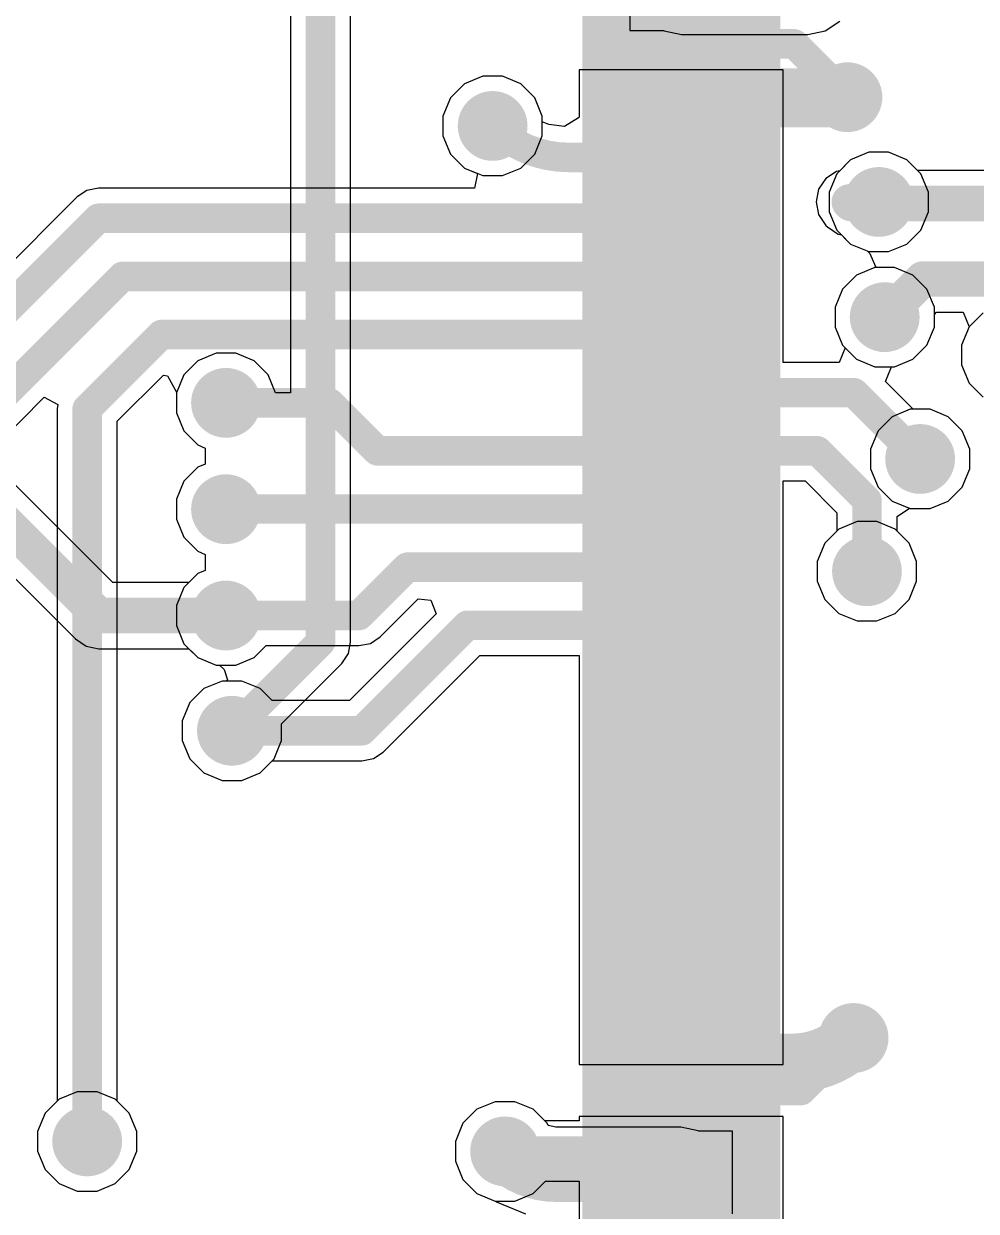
# Model space of a CAD drawing. Header units: millimetres. Extents: x -0.2 to 45, y 0 to 49.7.
# Drawn here: x 22.52 to 30.71, y 20.79 to 31 of the extents above; entities that cross this region are included whole.
import ezdxf

# ---------------------------------------------------------------- set-up
doc = ezdxf.new("R2010")
doc.units = ezdxf.units.MM
for name, color, linetype in [('BottomLayer', 5, 'Continuous'), ('BottomPaste', 16, 'Continuous'), ('BottomSolder', 6, 'Continuous'), ('TopLayer', 1, 'Continuous'), ('TopPaste', 8, 'Continuous'), ('TopSolder', 216, 'Continuous'), ('ViaHoleLayer', 16, 'Continuous')]:
    doc.layers.add(name, color=color, linetype=linetype)

# ---------------------------------------------------------------- blocks, each defined once
blk = doc.blocks.new('TQFP_100_14_14__51')
at = {"layer": 'TopLayer'}
for points in [[(-5.34999946, 8.45000215), (-5.34999946, 6.950002609999999), (-5.649998859999999, 6.950002609999999), (-5.649998859999999, 8.45000215)], [(-4.84999792, 8.45000215), (-4.84999792, 6.950002609999999), (-5.14999732, 6.950002609999999), (-5.14999732, 8.45000215)], [(-4.349998919999999, 8.45000215), (-4.349998919999999, 6.950002609999999), (-4.64999832, 6.950002609999999), (-4.64999832, 8.45000215)], [(-3.84999992, 8.45000215), (-3.84999992, 6.950002609999999), (-4.14999932, 6.950002609999999), (-4.14999932, 8.45000215)], [(-3.35000092, 8.45000215), (-3.35000092, 6.950002609999999), (-3.65000032, 6.950002609999999), (-3.65000032, 8.45000215)], [(-2.84999938, 8.45000215), (-2.84999938, 6.950002609999999), (-3.14999878, 6.950002609999999), (-3.14999878, 8.45000215)], [(-2.35000038, 8.45000215), (-2.35000038, 6.950002609999999), (-2.64999978, 6.950002609999999), (-2.64999978, 8.45000215)], [(-1.84999884, 8.45000215), (-1.84999884, 6.950002609999999), (-2.14999824, 6.950002609999999), (-2.14999824, 8.45000215)], [(-1.34999984, 8.45000215), (-1.34999984, 6.950002609999999), (-1.64999924, 6.950002609999999), (-1.64999924, 8.45000215)], [(-0.8500008399999999, 8.45000215), (-0.8500008399999999, 6.950002609999999), (-1.15000024, 6.950002609999999), (-1.15000024, 8.45000215)], [(-0.3499993, 8.45000215), (-0.3499993, 6.950002609999999), (-0.6499986999999999, 6.950002609999999), (-0.6499986999999999, 8.45000215)], [(0.1499997, 8.45000215), (0.1499997, 6.950002609999999), (-0.1499997, 6.950002609999999), (-0.1499997, 8.45000215)], [(0.65000124, 8.45000215), (0.65000124, 6.950002609999999), (0.35000184, 6.950002609999999), (0.35000184, 8.45000215)], [(1.15000024, 8.45000215), (1.15000024, 6.950002609999999), (0.8500008399999999, 6.950002609999999), (0.8500008399999999, 8.45000215)], [(1.64999924, 8.45000215), (1.64999924, 6.950002609999999), (1.34999984, 6.950002609999999), (1.34999984, 8.45000215)], [(2.15000078, 8.45000215), (2.15000078, 6.950002609999999), (1.85000138, 6.950002609999999), (1.85000138, 8.45000215)], [(2.64999978, 8.45000215), (2.64999978, 6.950002609999999), (2.35000038, 6.950002609999999), (2.35000038, 8.45000215)], [(3.15000132, 8.45000215), (3.15000132, 6.950002609999999), (2.85000192, 6.950002609999999), (2.85000192, 8.45000215)], [(3.65000032, 8.45000215), (3.65000032, 6.950002609999999), (3.35000092, 6.950002609999999), (3.35000092, 8.45000215)], [(4.14999932, 8.45000215), (4.14999932, 6.950002609999999), (3.84999992, 6.950002609999999), (3.84999992, 8.45000215)], [(4.65000086, 8.45000215), (4.65000086, 6.950002609999999), (4.35000146, 6.950002609999999), (4.35000146, 8.45000215)]]:
    blk.add_hatch(color=1, dxfattribs=at).paths.add_polyline_path(points)
at = {"layer": 'TopPaste'}
for points in [[(-5.34999946, 8.45000215), (-5.34999946, 6.950002609999999), (-5.649998859999999, 6.950002609999999), (-5.649998859999999, 8.45000215)], [(-4.84999792, 8.45000215), (-4.84999792, 6.950002609999999), (-5.14999732, 6.950002609999999), (-5.14999732, 8.45000215)], [(-4.349998919999999, 8.45000215), (-4.349998919999999, 6.950002609999999), (-4.64999832, 6.950002609999999), (-4.64999832, 8.45000215)], [(-3.84999992, 8.45000215), (-3.84999992, 6.950002609999999), (-4.14999932, 6.950002609999999), (-4.14999932, 8.45000215)], [(-3.35000092, 8.45000215), (-3.35000092, 6.950002609999999), (-3.65000032, 6.950002609999999), (-3.65000032, 8.45000215)], [(-2.84999938, 8.45000215), (-2.84999938, 6.950002609999999), (-3.14999878, 6.950002609999999), (-3.14999878, 8.45000215)], [(-2.35000038, 8.45000215), (-2.35000038, 6.950002609999999), (-2.64999978, 6.950002609999999), (-2.64999978, 8.45000215)], [(-1.84999884, 8.45000215), (-1.84999884, 6.950002609999999), (-2.14999824, 6.950002609999999), (-2.14999824, 8.45000215)], [(-1.34999984, 8.45000215), (-1.34999984, 6.950002609999999), (-1.64999924, 6.950002609999999), (-1.64999924, 8.45000215)], [(-0.8500008399999999, 8.45000215), (-0.8500008399999999, 6.950002609999999), (-1.15000024, 6.950002609999999), (-1.15000024, 8.45000215)], [(-0.3499993, 8.45000215), (-0.3499993, 6.950002609999999), (-0.6499986999999999, 6.950002609999999), (-0.6499986999999999, 8.45000215)], [(0.1499997, 8.45000215), (0.1499997, 6.950002609999999), (-0.1499997, 6.950002609999999), (-0.1499997, 8.45000215)], [(0.65000124, 8.45000215), (0.65000124, 6.950002609999999), (0.35000184, 6.950002609999999), (0.35000184, 8.45000215)], [(1.15000024, 8.45000215), (1.15000024, 6.950002609999999), (0.8500008399999999, 6.950002609999999), (0.8500008399999999, 8.45000215)], [(1.64999924, 8.45000215), (1.64999924, 6.950002609999999), (1.34999984, 6.950002609999999), (1.34999984, 8.45000215)], [(2.15000078, 8.45000215), (2.15000078, 6.950002609999999), (1.85000138, 6.950002609999999), (1.85000138, 8.45000215)], [(2.64999978, 8.45000215), (2.64999978, 6.950002609999999), (2.35000038, 6.950002609999999), (2.35000038, 8.45000215)], [(3.15000132, 8.45000215), (3.15000132, 6.950002609999999), (2.85000192, 6.950002609999999), (2.85000192, 8.45000215)], [(3.65000032, 8.45000215), (3.65000032, 6.950002609999999), (3.35000092, 6.950002609999999), (3.35000092, 8.45000215)], [(4.14999932, 8.45000215), (4.14999932, 6.950002609999999), (3.84999992, 6.950002609999999), (3.84999992, 8.45000215)], [(4.65000086, 8.45000215), (4.65000086, 6.950002609999999), (4.35000146, 6.950002609999999), (4.35000146, 8.45000215)]]:
    blk.add_hatch(color=8, dxfattribs=at).paths.add_polyline_path(points)
at = {"layer": 'TopSolder'}
for points in [[(-5.24839946, 8.551602149999999), (-5.24839946, 6.84840261), (-5.75159886, 6.84840261), (-5.75159886, 8.551602149999999)], [(-4.748397919999999, 8.551602149999999), (-4.748397919999999, 6.84840261), (-5.251597319999999, 6.84840261), (-5.251597319999999, 8.551602149999999)], [(-4.24839892, 8.551602149999999), (-4.24839892, 6.84840261), (-4.75159832, 6.84840261), (-4.75159832, 8.551602149999999)], [(-3.74839992, 8.551602149999999), (-3.74839992, 6.84840261), (-4.25159932, 6.84840261), (-4.25159932, 8.551602149999999)], [(-3.24840092, 8.551602149999999), (-3.24840092, 6.84840261), (-3.75160032, 6.84840261), (-3.75160032, 8.551602149999999)], [(-2.74839938, 8.551602149999999), (-2.74839938, 6.84840261), (-3.25159878, 6.84840261), (-3.25159878, 8.551602149999999)], [(-2.24840038, 8.551602149999999), (-2.24840038, 6.84840261), (-2.75159978, 6.84840261), (-2.75159978, 8.551602149999999)], [(-1.74839884, 8.551602149999999), (-1.74839884, 6.84840261), (-2.25159824, 6.84840261), (-2.25159824, 8.551602149999999)], [(-1.24839984, 8.551602149999999), (-1.24839984, 6.84840261), (-1.75159924, 6.84840261), (-1.75159924, 8.551602149999999)], [(-0.74840084, 8.551602149999999), (-0.74840084, 6.84840261), (-1.25160024, 6.84840261), (-1.25160024, 8.551602149999999)], [(-0.2483993, 8.551602149999999), (-0.2483992999999999, 6.84840261), (-0.7515987, 6.84840261), (-0.7515987, 8.551602149999999)], [(0.2515997, 8.551602149999999), (0.2515997, 6.84840261), (-0.2515997, 6.84840261), (-0.2515997, 8.551602149999999)], [(0.75160124, 8.551602149999999), (0.75160124, 6.84840261), (0.24840184, 6.84840261), (0.24840184, 8.551602149999999)], [(1.25160024, 8.551602149999999), (1.25160024, 6.84840261), (0.74840084, 6.84840261), (0.74840084, 8.551602149999999)], [(1.75159924, 8.551602149999999), (1.75159924, 6.84840261), (1.24839984, 6.84840261), (1.24839984, 8.551602149999999)], [(2.25160078, 8.551602149999999), (2.25160078, 6.84840261), (1.74840138, 6.84840261), (1.74840138, 8.551602149999999)], [(2.75159978, 8.551602149999999), (2.75159978, 6.84840261), (2.24840038, 6.84840261), (2.24840038, 8.551602149999999)], [(3.25160132, 8.551602149999999), (3.25160132, 6.84840261), (2.74840192, 6.84840261), (2.74840192, 8.551602149999999)], [(3.75160032, 8.551602149999999), (3.75160032, 6.84840261), (3.24840092, 6.84840261), (3.24840092, 8.551602149999999)], [(4.25159932, 8.551602149999999), (4.25159932, 6.84840261), (3.74839992, 6.84840261), (3.74839992, 8.551602149999999)], [(4.75160086, 8.551602149999999), (4.75160086, 6.84840261), (4.248401459999999, 6.84840261), (4.248401459999999, 8.551602149999999)]]:
    blk.add_hatch(color=216, dxfattribs=at).paths.add_polyline_path(points)
blk = doc.blocks.new('C___0402_B_87')
at = {"layer": 'BottomLayer'}
for points in [[(-0.2413, 0.3175), (-0.2412999999999999, -0.3175), (-0.6985, -0.3175), (-0.6985, 0.3175)], [(0.6985, 0.3175), (0.6985, -0.3175), (0.2413, -0.3175), (0.2412999999999999, 0.3175)]]:
    blk.add_hatch(color=5, dxfattribs=at).paths.add_polyline_path(points)
at = {"layer": 'BottomPaste'}
for points in [[(-0.2413, 0.3175), (-0.2412999999999999, -0.3175), (-0.6985, -0.3175), (-0.6985, 0.3175)], [(0.6985, 0.3175), (0.6985, -0.3175), (0.2413, -0.3175), (0.2412999999999999, 0.3175)]]:
    blk.add_hatch(color=16, dxfattribs=at).paths.add_polyline_path(points)
at = {"layer": 'BottomSolder'}
for points in [[(-0.18130012, 0.37749988), (-0.18130012, -0.37749988), (-0.7584998799999999, -0.37749988), (-0.7584998799999999, 0.37749988)], [(0.7584998799999999, 0.37749988), (0.7584998799999999, -0.37749988), (0.18130012, -0.37749988), (0.18130012, 0.37749988)]]:
    blk.add_hatch(color=6, dxfattribs=at).paths.add_polyline_path(points)
blk = doc.blocks.new('C___0402_B_88')
at = {"layer": 'BottomLayer'}
for points in [[(-0.2413, 0.3175), (-0.2412999999999999, -0.3175), (-0.6985, -0.3175), (-0.6985, 0.3175)], [(0.6985, 0.3175), (0.6985, -0.3175), (0.2413, -0.3175), (0.2412999999999999, 0.3175)]]:
    blk.add_hatch(color=5, dxfattribs=at).paths.add_polyline_path(points)
at = {"layer": 'BottomPaste'}
for points in [[(-0.2413, 0.3175), (-0.2412999999999999, -0.3175), (-0.6985, -0.3175), (-0.6985, 0.3175)], [(0.6985, 0.3175), (0.6985, -0.3175), (0.2413, -0.3175), (0.2412999999999999, 0.3175)]]:
    blk.add_hatch(color=16, dxfattribs=at).paths.add_polyline_path(points)
at = {"layer": 'BottomSolder'}
for points in [[(-0.18130012, 0.37749988), (-0.18130012, -0.37749988), (-0.7584998799999999, -0.37749988), (-0.7584998799999999, 0.37749988)], [(0.7584998799999999, 0.37749988), (0.7584998799999999, -0.37749988), (0.18130012, -0.37749988), (0.18130012, 0.37749988)]]:
    blk.add_hatch(color=6, dxfattribs=at).paths.add_polyline_path(points)

msp = doc.modelspace()

# ---------------------------------------------------------------- hatches: boundary and pattern name
at = {"layer": 'BottomLayer'}
h = msp.add_hatch(color=5, dxfattribs=at)
edge = h.paths.add_edge_path()
edge.add_arc((29.60101522, 30.36449096), 0.2999994, 0, 360)
h = msp.add_hatch(color=5, dxfattribs=at)
edge = h.paths.add_edge_path()
edge.add_arc((26.54993928, 30.1174785), 0.2999994, 0, 360)
h = msp.add_hatch(color=5, dxfattribs=at)
edge = h.paths.add_edge_path()
edge.add_arc((29.87041524, 29.464), 0.2999994, 0, 360)
h = msp.add_hatch(color=5, dxfattribs=at)
edge = h.paths.add_edge_path()
edge.add_arc((29.92121524, 28.4734), 0.2999994, 0, 360)
h = msp.add_hatch(color=5, dxfattribs=at)
edge = h.paths.add_edge_path()
edge.add_arc((24.25701524, 27.7368), 0.2999994, 0, 360)
h = msp.add_hatch(color=5, dxfattribs=at)
edge = h.paths.add_edge_path()
edge.add_arc((30.22601524, 27.2542), 0.2999994, 0, 360)
h = msp.add_hatch(color=5, dxfattribs=at)
edge = h.paths.add_edge_path()
edge.add_arc((24.25701524, 26.8224), 0.2999994, 0, 360)
h = msp.add_hatch(color=5, dxfattribs=at)
edge = h.paths.add_edge_path()
edge.add_arc((29.76881524, 26.289), 0.2999994, 0, 360)
h = msp.add_hatch(color=5, dxfattribs=at)
edge = h.paths.add_edge_path()
edge.add_arc((24.25701524, 25.908), 0.2999994, 0, 360)
h = msp.add_hatch(color=5, dxfattribs=at)
edge = h.paths.add_edge_path()
edge.add_arc((24.30781524, 24.9174), 0.2999994, 0, 360)
h = msp.add_hatch(color=5, dxfattribs=at)
edge = h.paths.add_edge_path()
edge.add_arc((29.65407328, 22.27605146), 0.2999994, 0, 360)
h = msp.add_hatch(color=5, dxfattribs=at)
edge = h.paths.add_edge_path()
edge.add_arc((23.06321524, 21.3868), 0.2999994, 0, 360)
h = msp.add_hatch(color=5, dxfattribs=at)
edge = h.paths.add_edge_path()
edge.add_arc((26.65687328, 21.30095308), 0.2999994, 0, 360)
at = {"layer": 'TopLayer'}
h = msp.add_hatch(color=1, dxfattribs=at)
edge = h.paths.add_edge_path()
edge.add_arc((29.60101522, 30.36449096), 0.2999994, 0, 360)
h = msp.add_hatch(color=1, dxfattribs=at)
edge = h.paths.add_edge_path()
edge.add_arc((26.54993928, 30.1174785), 0.2999994, 0, 360)
h = msp.add_hatch(color=1, dxfattribs=at)
edge = h.paths.add_edge_path()
edge.add_arc((29.87041524, 29.464), 0.2999994, 0, 360)
h = msp.add_hatch(color=1, dxfattribs=at)
edge = h.paths.add_edge_path()
edge.add_arc((29.92121524, 28.4734), 0.2999994, 0, 360)
h = msp.add_hatch(color=1, dxfattribs=at)
edge = h.paths.add_edge_path()
edge.add_arc((24.25701524, 27.7368), 0.2999994, 0, 360)
h = msp.add_hatch(color=1, dxfattribs=at)
edge = h.paths.add_edge_path()
edge.add_arc((30.22601524, 27.2542), 0.2999994, 0, 360)
h = msp.add_hatch(color=1, dxfattribs=at)
edge = h.paths.add_edge_path()
edge.add_arc((24.25701524, 26.8224), 0.2999994, 0, 360)
h = msp.add_hatch(color=1, dxfattribs=at)
edge = h.paths.add_edge_path()
edge.add_arc((29.76881524, 26.289), 0.2999994, 0, 360)
h = msp.add_hatch(color=1, dxfattribs=at)
edge = h.paths.add_edge_path()
edge.add_arc((24.25701524, 25.908), 0.2999994, 0, 360)
h = msp.add_hatch(color=1, dxfattribs=at)
edge = h.paths.add_edge_path()
edge.add_arc((24.30781524, 24.9174), 0.2999994, 0, 360)
h = msp.add_hatch(color=1, dxfattribs=at)
edge = h.paths.add_edge_path()
edge.add_arc((29.65407328, 22.27605146), 0.2999994, 0, 360)
h = msp.add_hatch(color=1, dxfattribs=at)
edge = h.paths.add_edge_path()
edge.add_arc((23.06321524, 21.3868), 0.2999994, 0, 360)
h = msp.add_hatch(color=1, dxfattribs=at)
edge = h.paths.add_edge_path()
edge.add_arc((26.65687328, 21.30095308), 0.2999994, 0, 360)
at = {"layer": 'ViaHoleLayer'}
h = msp.add_hatch(color=16, dxfattribs=at)
edge = h.paths.add_edge_path()
edge.add_arc((29.60101522, 30.36449096), 0.1499997, 0, 360)
h = msp.add_hatch(color=16, dxfattribs=at)
edge = h.paths.add_edge_path()
edge.add_arc((26.54993928, 30.1174785), 0.1499997, 0, 360)
h = msp.add_hatch(color=16, dxfattribs=at)
edge = h.paths.add_edge_path()
edge.add_arc((29.87041524, 29.464), 0.1499997, 0, 360)
h = msp.add_hatch(color=16, dxfattribs=at)
edge = h.paths.add_edge_path()
edge.add_arc((29.92121524, 28.4734), 0.1499997, 0, 360)
h = msp.add_hatch(color=16, dxfattribs=at)
edge = h.paths.add_edge_path()
edge.add_arc((24.25701524, 27.7368), 0.1499997, 0, 360)
h = msp.add_hatch(color=16, dxfattribs=at)
edge = h.paths.add_edge_path()
edge.add_arc((30.22601524, 27.2542), 0.1499997, 0, 360)
h = msp.add_hatch(color=16, dxfattribs=at)
edge = h.paths.add_edge_path()
edge.add_arc((24.25701524, 26.8224), 0.1499997, 0, 360)
h = msp.add_hatch(color=16, dxfattribs=at)
edge = h.paths.add_edge_path()
edge.add_arc((29.76881524, 26.289), 0.1499997, 0, 360)
h = msp.add_hatch(color=16, dxfattribs=at)
edge = h.paths.add_edge_path()
edge.add_arc((24.25701524, 25.908), 0.1499997, 0, 360)
h = msp.add_hatch(color=16, dxfattribs=at)
edge = h.paths.add_edge_path()
edge.add_arc((24.30781524, 24.9174), 0.1499997, 0, 360)
h = msp.add_hatch(color=16, dxfattribs=at)
edge = h.paths.add_edge_path()
edge.add_arc((29.65407328, 22.27605146), 0.1499997, 0, 360)
h = msp.add_hatch(color=16, dxfattribs=at)
edge = h.paths.add_edge_path()
edge.add_arc((23.06321524, 21.3868), 0.1499997, 0, 360)
h = msp.add_hatch(color=16, dxfattribs=at)
edge = h.paths.add_edge_path()
edge.add_arc((26.65687328, 21.30095308), 0.1499997, 0, 360)

# ---------------------------------------------------------------- linework, layer by layer
at = {"layer": 'BottomLayer'}
for p, q in [((24.81083938, 32.6136), (24.81083938, 27.82215924)), ((25.3287911, 25.6794), (25.3287911, 32.50632818)), ((27.7283672, 31.64884958), (27.7283672, 30.93764958)), ((27.7283672, 30.93764958), (28.01927848, 30.93764958)), ((28.01927848, 30.93764958), (28.02420862, 30.9343552)), ((29.41042886, 30.9343552), (29.53645604, 31.01856382)), ((28.02420862, 30.9343552), (28.1728672, 30.90478452)), ((28.1728672, 30.90478452), (29.26177028, 30.90478452)), ((29.26177028, 30.90478452), (29.41042886, 30.9343552)), ((26.46500422, 30.5444779), (26.30806524, 30.47946914)), ((26.63487434, 30.5444779), (26.46500422, 30.5444779)), ((26.79181332, 30.47946914), (26.63487434, 30.5444779)), ((26.30806524, 30.47946914), (26.18794864, 30.35935254)), ((26.91192992, 30.35935254), (26.79181332, 30.47946914)), ((18.32241446, 30.34752629999999), (22.96337292, 25.70657038)), ((26.18794864, 30.35935254), (26.12293988, 30.20241356)), ((26.97693868, 30.20241356), (26.91192992, 30.35935254)), ((26.12293988, 30.20241356), (26.12293988, 30.03254344)), ((26.97693868, 30.03254344), (26.97693868, 30.20241356)), ((26.12293988, 30.03254344), (26.18794864, 29.87560446)), ((26.91192992, 29.87560446), (26.97693868, 30.03254344)), ((26.18794864, 29.87560446), (26.30806524, 29.75548786)), ((26.79181332, 29.75548786), (26.91192992, 29.87560446)), ((29.6285412, 29.82599064), (29.5084246, 29.70587404)), ((29.78548018, 29.8909994), (29.6285412, 29.82599064)), ((29.9553503, 29.8909994), (29.78548018, 29.8909994)), ((30.11228928, 29.82599064), (29.9553503, 29.8909994)), ((30.23240588, 29.70587404), (30.11228928, 29.82599064)), ((26.30806524, 29.75548786), (26.46500422, 29.6904791)), ((26.63487434, 29.6904791), (26.79181332, 29.75548786)), ((26.46500422, 29.6904791), (26.63487434, 29.6904791)), ((29.5084246, 29.70587404), (29.44341584, 29.54893506)), ((30.29741464, 29.54893506), (30.23240588, 29.70587404)), ((29.44341584, 29.54893506), (29.44341584, 29.37906494)), ((30.29741464, 29.37906494), (30.29741464, 29.54893506)), ((29.44341584, 29.37906494), (29.5084246, 29.22212596)), ((30.23240588, 29.22212596), (30.29741464, 29.37906494)), ((29.5084246, 29.22212596), (29.6285412, 29.10200936)), ((30.11228928, 29.10200936), (30.23240588, 29.22212596)), ((29.6285412, 29.10200936), (29.78548018, 29.0370006)), ((29.9553503, 29.0370006), (30.11228928, 29.10200936)), ((29.78548018, 29.0370006), (29.9553503, 29.0370006)), ((23.28281348, 26.1928737), (20.54791928, 28.92777044)), ((29.83628018, 28.9003994), (29.6793412, 28.83539064)), ((30.0061503, 28.9003994), (29.83628018, 28.9003994)), ((30.16308928, 28.83539064), (30.0061503, 28.9003994)), ((29.6793412, 28.83539064), (29.5592246, 28.71527404)), ((30.28320588, 28.71527404), (30.16308928, 28.83539064)), ((29.5592246, 28.71527404), (29.49421584, 28.55833506)), ((30.34821464, 28.55833506), (30.28320588, 28.71527404)), ((29.49421584, 28.55833506), (29.49421584, 28.38846494)), ((30.34821464, 28.38846494), (30.34821464, 28.55833506)), ((30.766893, 28.50949594), (30.6467764, 28.38937934)), ((29.49421584, 28.38846494), (29.5592246, 28.23152596)), ((30.28320588, 28.23152596), (30.34821464, 28.38846494)), ((30.6467764, 28.38937934), (30.58176764, 28.23244036)), ((29.5592246, 28.23152596), (29.6793412, 28.11140936)), ((30.16308928, 28.11140936), (30.28320588, 28.23152596)), ((30.58176764, 28.23244036), (30.58176764, 28.06257024)), ((24.0151412, 28.09879064), (23.8950246, 27.97867404)), ((24.17208018, 28.1637994), (24.0151412, 28.09879064)), ((24.3419503, 28.1637994), (24.17208018, 28.1637994)), ((24.49888928, 28.09879064), (24.3419503, 28.1637994)), ((24.61900588, 27.97867404), (24.49888928, 28.09879064)), ((29.6793412, 28.11140936), (29.83628018, 28.0464006)), ((30.0061503, 28.0464006), (30.16308928, 28.11140936)), ((23.8950246, 27.97867404), (23.83001584, 27.82173506)), ((24.68401464, 27.8217376), (24.61900588, 27.97867404)), ((29.83628018, 28.0464006), (30.0061503, 28.0464006)), ((30.58176764, 28.06257024), (30.6467764, 27.90563126)), ((30.6467764, 27.90563126), (30.766893, 27.78551466)), ((23.83001584, 27.82173506), (23.83001584, 27.65186494)), ((24.81083938, 27.82215924), (24.68401464, 27.8217376)), ((30.14108018, 27.6811994), (29.9841412, 27.61619064)), ((30.3109503, 27.6811994), (30.14108018, 27.6811994)), ((30.46788928, 27.61619064), (30.3109503, 27.6811994)), ((23.83001584, 27.65186494), (23.8950246, 27.49492596)), ((29.9841412, 27.61619064), (29.8640246, 27.49607404)), ((30.58800588, 27.49607404), (30.46788928, 27.61619064)), ((23.8950246, 27.49492596), (24.0151412, 27.37480936)), ((29.8640246, 27.49607404), (29.79901584, 27.33913506)), ((30.65301464, 27.33913506), (30.58800588, 27.49607404)), ((24.0151412, 27.37480936), (24.07905776, 27.3483324)), ((24.07905776, 27.3483324), (24.07905776, 27.2108676)), ((29.79901584, 27.33913506), (29.79901584, 27.16926494)), ((30.65301464, 27.16926494), (30.65301464, 27.33913506)), ((24.0151412, 27.18439064), (23.8950246, 27.06427404)), ((24.07905776, 27.2108676), (24.0151412, 27.18439064)), ((29.79901584, 27.16926494), (29.8640246, 27.01232596)), ((30.58800588, 27.01232596), (30.65301464, 27.16926494)), ((23.8950246, 27.06427404), (23.83001584, 26.90733506)), ((29.8640246, 27.01232596), (29.9841412, 26.89220936)), ((30.46788928, 26.89220936), (30.58800588, 27.01232596)), ((23.83001584, 26.90733506), (23.83001584, 26.73746494)), ((29.9841412, 26.89220936), (30.14108018, 26.8272006)), ((30.3109503, 26.8272006), (30.46788928, 26.89220936)), ((30.14108018, 26.8272006), (30.3109503, 26.8272006)), ((23.83001584, 26.73746494), (23.8950246, 26.58052596)), ((29.5269412, 26.65099064), (29.4068246, 26.53087404)), ((29.68388018, 26.7159994), (29.5269412, 26.65099064)), ((29.8537503, 26.7159994), (29.68388018, 26.7159994)), ((30.01068928, 26.65099064), (29.8537503, 26.7159994)), ((30.13080588, 26.53087404), (30.01068928, 26.65099064)), ((23.8950246, 26.58052596), (24.0151412, 26.46040936)), ((24.0151412, 26.46040936), (24.07905776, 26.4339324)), ((29.4068246, 26.53087404), (29.34181584, 26.37393506)), ((30.19581464, 26.37393506), (30.13080588, 26.53087404)), ((24.07905776, 26.4339324), (24.07905776, 26.2964676)), ((29.34181584, 26.37393506), (29.34181584, 26.20406494)), ((30.19581464, 26.20406494), (30.19581464, 26.37393506)), ((24.0151412, 26.26999064), (23.93802426, 26.1928737)), ((24.07905776, 26.2964676), (24.0151412, 26.26999064)), ((23.93802426, 26.1928737), (23.28281348, 26.1928737)), ((29.34181584, 26.20406494), (29.4068246, 26.04712596)), ((30.13080588, 26.04712596), (30.19581464, 26.20406494)), ((29.4068246, 26.04712596), (29.5269412, 25.92700936)), ((30.01068928, 25.92700936), (30.13080588, 26.04712596)), ((29.5269412, 25.92700936), (29.68388018, 25.8620006)), ((29.68388018, 25.8620006), (29.8537503, 25.8620006)), ((29.8537503, 25.8620006), (30.01068928, 25.92700936)), ((22.96337292, 25.70657038), (22.963378, 25.70656276)), ((22.963378, 25.70656276), (23.05579844, 25.64481028)), ((23.05579844, 25.64481028), (23.16481524, 25.6231263)), ((25.30907816, 25.58029428), (25.3287911, 25.6794)), ((23.16481524, 25.6231263), (23.93802426, 25.6231263)), ((23.93802426, 25.6231263), (24.0151412, 25.54600936)), ((24.0151412, 25.54600936), (24.17208018, 25.4810006)), ((25.25293908, 25.49627616), (25.30907816, 25.58029428)), ((24.17208018, 25.4810006), (24.20111492, 25.4810006)), ((24.20111492, 25.4810006), (24.23993374, 25.44271518)), ((24.23993374, 25.44271518), (24.26924788, 25.3540006)), ((24.73481464, 24.97815172), (25.25293908, 25.49627616)), ((24.22288018, 25.3443994), (24.0659412, 25.27939064)), ((24.25900152, 25.3443994), (24.22288018, 25.3443994)), ((24.26924788, 25.3540006), (24.25900152, 25.3443994)), ((24.0659412, 25.27939064), (23.9458246, 25.15927404)), ((23.9458246, 25.15927404), (23.88081584, 25.00233506)), ((23.88081584, 25.00233506), (23.88081584, 24.83246494)), ((24.73481464, 24.83246494), (24.73481464, 24.97815172)), ((23.88081584, 24.83246494), (23.9458246, 24.67552596)), ((24.66980588, 24.67552596), (24.73481464, 24.83246494)), ((23.9458246, 24.67552596), (24.0659412, 24.55540936)), ((24.54968928, 24.55540936), (24.66980588, 24.67552596)), ((24.0659412, 24.55540936), (24.22288018, 24.4904006)), ((24.3927503, 24.4904006), (24.54968928, 24.55540936)), ((24.22288018, 24.4904006), (24.3927503, 24.4904006)), ((22.8213412, 21.74879064), (22.7012246, 21.62867404)), ((22.97828018, 21.8137994), (22.8213412, 21.74879064)), ((23.1481503, 21.8137994), (22.97828018, 21.8137994)), ((23.30508928, 21.74879064), (23.1481503, 21.8137994)), ((23.42520588, 21.62867404), (23.30508928, 21.74879064)), ((26.41499924, 21.66294372), (26.29488264, 21.54282712)), ((26.57193822, 21.72795248), (26.41499924, 21.66294372)), ((26.74180834, 21.72795248), (26.57193822, 21.72795248)), ((26.89874732, 21.66294372), (26.74180834, 21.72795248)), ((27.01886392, 21.54282712), (26.89874732, 21.66294372)), ((22.7012246, 21.62867404), (22.63621584, 21.47173506)), ((23.49021464, 21.47173506), (23.42520588, 21.62867404)), ((22.63621584, 21.47173506), (22.63621584, 21.30186494)), ((23.49021464, 21.30186494), (23.49021464, 21.47173506)), ((26.29488264, 21.54282712), (26.22987388, 21.38588814)), ((27.02724592, 21.52259348), (27.01886392, 21.54282712)), ((27.09349166, 21.50941596), (27.02724592, 21.52259348)), ((27.09349166, 21.50856506), (27.09349166, 21.50941596)), ((28.16861523999999, 21.50856506), (27.09349166, 21.50856506)), ((28.31727382, 21.47899438), (28.16861523999999, 21.50856506)), ((28.32220396, 21.4757), (28.31727382, 21.47899438)), ((28.61311524, 21.4757), (28.32220396, 21.4757)), ((28.61311524, 20.7645), (28.61311524, 21.4757)), ((26.22987388, 21.38588814), (26.22987388, 21.21601802)), ((22.63621584, 21.30186494), (22.7012246, 21.14492596)), ((23.42520588, 21.14492596), (23.49021464, 21.30186494)), ((22.7012246, 21.14492596), (22.8213412, 21.02480936)), ((23.30508928, 21.02480936), (23.42520588, 21.14492596)), ((26.22987388, 21.21601802), (26.29488264, 21.05907904)), ((26.29488264, 21.05907904), (26.41499924, 20.93896244)), ((22.8213412, 21.02480936), (22.97828018, 20.9598006)), ((22.97828018, 20.9598006), (23.1481503, 20.9598006)), ((23.1481503, 20.9598006), (23.30508928, 21.02480936)), ((26.41499924, 20.93896244), (26.57193822, 20.87395368)), ((26.57193822, 20.87395368), (26.57881146, 20.87395368)), ((26.57881146, 20.87395368), (26.58994682, 20.86540912)), ((26.58994682, 20.86540912), (26.8328394, 20.76479972))]:
    msp.add_line(p, q, dxfattribs=at)
for points, const_width in [([(25.06981524, 25.6794), (25.06981524, 32.6136)], 0.254), ([(18.44041524, 30.6324), (23.16481524, 25.908)], 0.3048), ([(28.1728672, 30.35344958), (28.17838662, 30.358969)], 0.508), ([(28.17838662, 30.358969), (29.59549326, 30.358969)], 0.508), ([(29.59549326, 30.358969), (29.60101522, 30.36449096)], 0.508), ([(23.16481524, 25.908), (24.25701524, 25.908)], 0.3048), ([(24.30781524, 24.9174), (25.06981524, 25.6794)], 0.254), ([(28.16861523999999, 22.0599), (29.1322379, 22.0599)], 0.508), ([(27.09349166, 21.1201), (28.16861523999999, 21.1201)], 0.508)]:
    msp.add_lwpolyline(points, dxfattribs=dict(at, const_width=const_width))
for points, const_width in [([(28.0458672, 30.35344958, 1), (28.2998672, 30.35344958, 1)], 0.254), ([(28.05138662, 30.358969, 1), (28.30538662, 30.358969, 1)], 0.254), ([(28.05138662, 30.358969, 1), (28.30538662, 30.358969, 1)], 0.254), ([(29.46849326, 30.358969, 1), (29.72249326, 30.358969, 1)], 0.254), ([(29.46849326, 30.358969, 1), (29.72249326, 30.358969, 1)], 0.254), ([(29.47401522, 30.36449096, 1), (29.72801522, 30.36449096, 1)], 0.254), ([(23.08861524, 25.908, 1), (23.24101524, 25.908, 1)], 0.1524), ([(23.08861524, 25.908, 1), (23.24101524, 25.908, 1)], 0.1524), ([(24.18081524, 25.908, 1), (24.33321524, 25.908, 1)], 0.1524), ([(25.00631524, 25.6794, 1), (25.13331524, 25.6794, 1)], 0.127), ([(25.00631524, 25.6794, 1), (25.13331524, 25.6794, 1)], 0.127), ([(24.24431524, 24.9174, 1), (24.37131524, 24.9174, 1)], 0.127), ([(29.52707328, 22.27605146, 1), (29.78107328, 22.27605146, 1)], 0.254), ([(28.04161524, 22.0599, 1), (28.29561524, 22.0599, 1)], 0.254), ([(29.0052379, 22.0599, 1), (29.2592379, 22.0599, 1)], 0.254), ([(29.0052379, 22.0599, 1), (29.2592379, 22.0599, 1)], 0.254), ([(26.52987328, 21.30095308, 1), (26.78387328, 21.30095308, 1)], 0.254), ([(26.96649166, 21.1201, 1), (27.22049166, 21.1201, 1)], 0.254), ([(26.96649166, 21.1201, 1), (27.22049166, 21.1201, 1)], 0.254), ([(28.04161524, 21.1201, 1), (28.29561524, 21.1201, 1)], 0.254)]:
    msp.add_lwpolyline(points, format="xyb", close=True, dxfattribs=dict(at, const_width=const_width))
at = {"layer": 'BottomLayer', "const_width": 0.508}
for points in [[(29.65407328, 22.27605146, -0.198912367379658), (29.1322379, 22.0599)], [(27.09349166, 21.1201, -0.198912367379658), (26.65687328, 21.30095308)]]:
    msp.add_lwpolyline(points, format="xyb", dxfattribs=at)
at = {"layer": 'TopLayer'}
for p, q in [((26.46500422, 30.5444779), (26.30806524, 30.47946914)), ((26.63487434, 30.5444779), (26.46500422, 30.5444779)), ((26.79181332, 30.47946914), (26.63487434, 30.5444779)), ((29.04941612, 30.60079732), (27.29541912, 30.60079732)), ((27.29541912, 30.60079732), (27.29541912, 30.19231452)), ((29.04941612, 30.04679792), (29.04941612, 30.60079732)), ((26.30806524, 30.47946914), (26.18794864, 30.35935254)), ((26.91192992, 30.35935254), (26.79181332, 30.47946914)), ((26.18794864, 30.35935254), (26.12293988, 30.20241356)), ((26.97693868, 30.20241356), (26.91192992, 30.35935254)), ((26.12293988, 30.20241356), (26.12293988, 30.03254344)), ((26.97693868, 30.15313756), (26.97693868, 30.20241356)), ((27.03178489999999, 30.1304198), (26.97693868, 30.15313756)), ((27.16841658, 30.11243152), (27.03178489999999, 30.1304198)), ((27.28848238, 30.1859442), (27.16841658, 30.11243152)), ((27.29541912, 30.19231452), (27.28848238, 30.1859442)), ((26.12293988, 30.03254344), (26.18794864, 29.87560446)), ((29.04941612, 29.04679991999999), (29.04941612, 30.04679792)), ((26.18794864, 29.87560446), (26.30806524, 29.75548786)), ((29.6285412, 29.82599064), (29.53528764, 29.73273708)), ((29.78548018, 29.8909994), (29.6285412, 29.82599064)), ((29.9553503, 29.8909994), (29.78548018, 29.8909994)), ((30.11228928, 29.82599064), (29.9553503, 29.8909994)), ((30.20263962, 29.7356403), (30.11228928, 29.82599064)), ((26.30806524, 29.75548786), (26.41841808, 29.70977548)), ((29.50739844, 29.72718972), (29.414978, 29.66543724)), ((29.53528764, 29.73273708), (29.50739844, 29.72718972)), ((31.29894934, 29.7356403), (30.20263962, 29.7356403)), ((26.41841808, 29.70977548), (26.39315524, 29.58277548)), ((29.414978, 29.66543724), (29.35322552, 29.5730168)), ((22.9766749, 29.50692346), (20.5686914, 27.09893996)), ((23.06069302, 29.56306254), (22.9766749, 29.50692346)), ((23.15979874, 29.58277548), (23.06069302, 29.56306254)), ((26.39315524, 29.58277548), (23.15979874, 29.58277548)), ((29.35322552, 29.5730168), (29.331539, 29.464)), ((29.331539, 29.464), (29.35322552, 29.3549832)), ((29.35322552, 29.3549832), (29.414978, 29.26256276)), ((29.414978, 29.26256276), (29.4282114, 29.24932936)), ((29.4282114, 29.24932936), (29.52063184, 29.18757688)), ((29.52063184, 29.18757688), (29.54852104, 29.18202952)), ((29.54852104, 29.18202952), (29.6285412, 29.10200936)), ((29.6285412, 29.10200936), (29.77009032, 29.043376)), ((29.04941612, 28.08277594), (29.04941612, 29.04679991999999)), ((29.77009032, 29.043376), (29.7931078, 29.01972606)), ((29.7931078, 29.01972606), (29.84157354, 28.9100006)), ((29.83627764, 28.9003994), (29.6793412, 28.83539064)), ((29.84157354, 28.9100006), (29.83627764, 28.9003994)), ((29.6793412, 28.83539064), (29.5592246, 28.71527404)), ((29.5592246, 28.71527404), (29.49421584, 28.55833506)), ((29.49421584, 28.55833506), (29.49421584, 28.38846494)), ((30.34821464, 28.49752746), (30.36787678, 28.5171896)), ((30.34821464, 28.38846494), (30.34821464, 28.49752746)), ((30.36787678, 28.5171896), (30.59498072, 28.5171896)), ((30.59498072, 28.5171896), (30.64758666, 28.3901896)), ((29.49421584, 28.38846494), (29.5592246, 28.23152596)), ((30.28320588, 28.23152596), (30.34821464, 28.38846494)), ((30.6467764, 28.38937934), (30.58176764, 28.23244036)), ((30.64758666, 28.3901896), (30.6467764, 28.38937934)), ((29.58097462, 28.20977594), (29.52836868, 28.08277594)), ((29.5592246, 28.23152596), (29.58097462, 28.20977594)), ((30.16308928, 28.11140936), (30.28320588, 28.23152596)), ((30.58176764, 28.23244036), (30.58176764, 28.06257024)), ((29.52836868, 28.08277594), (29.04941612, 28.08277594)), ((30.0061503, 28.0464006), (30.16308928, 28.11140936)), ((29.92706232, 27.9194006), (29.97966826, 28.0464006)), ((29.97966826, 28.0464006), (30.0061503, 28.0464006)), ((30.58176764, 28.06257024), (30.6467764, 27.90563126)), ((23.3221911, 27.57872818), (23.71822536, 27.97476244)), ((23.71822536, 27.97476244), (23.75352628, 27.96893822)), ((23.75352628, 27.96893822), (23.83229422, 27.82723162)), ((30.16526352, 27.6811994), (29.92706232, 27.9194006)), ((30.6467764, 27.90563126), (30.766893, 27.78551466)), ((22.1410911, 27.23173878), (22.69446566, 27.78511334)), ((22.69446566, 27.78511334), (22.81150886, 27.7225506)), ((23.83229422, 27.82723162), (23.83001584, 27.82173506)), ((23.83001584, 27.82173506), (23.83001584, 27.65186494)), ((22.81150886, 27.7225506), (22.80423938, 27.686)), ((22.80423938, 27.686), (22.80423938, 21.73168882)), ((30.3109503, 27.6811994), (30.16526352, 27.6811994)), ((30.46788928, 27.61619064), (30.3109503, 27.6811994)), ((23.3221911, 21.73168882), (23.3221911, 27.57872818)), ((23.83001584, 27.65186494), (23.8950246, 27.49492596)), ((30.58800588, 27.49607404), (30.46788928, 27.61619064)), ((23.8950246, 27.49492596), (24.0151412, 27.37480936)), ((30.65301464, 27.33913506), (30.58800588, 27.49607404)), ((24.0151412, 27.37480936), (24.07905776, 27.3483324)), ((24.07905776, 27.3483324), (24.07905776, 27.2108676)), ((30.65301464, 27.16926494), (30.65301464, 27.33913506)), ((24.0151412, 27.18439064), (23.8950246, 27.06427404)), ((24.07905776, 27.2108676), (24.0151412, 27.18439064)), ((30.58800588, 27.01232596), (30.65301464, 27.16926494)), ((23.8950246, 27.06427404), (23.83001584, 26.90733506)), ((29.04941612, 26.04680084), (29.04941612, 27.06482268)), ((29.04941612, 27.06482268), (29.23634488, 27.06482268)), ((29.23634488, 27.06482268), (29.50983938, 26.79132818)), ((30.46788928, 26.89220936), (30.58800588, 27.01232596)), ((23.83001584, 26.90733506), (23.83001584, 26.73746494)), ((30.3109503, 26.8272006), (30.46788928, 26.89220936)), ((29.50983938, 26.79132818), (29.50983938, 26.63388882)), ((30.0277911, 26.75982964), (30.13338906, 26.83038576)), ((30.0277911, 26.63388882), (30.0277911, 26.75982964)), ((30.13338906, 26.83038576), (30.14108018, 26.8272006)), ((30.14108018, 26.8272006), (30.3109503, 26.8272006)), ((23.83001584, 26.73746494), (23.8950246, 26.58052596)), ((23.8950246, 26.58052596), (24.0151412, 26.46040936)), ((29.50983938, 26.63388882), (29.4068246, 26.53087404)), ((30.13080588, 26.53087404), (30.0277911, 26.63388882)), ((24.0151412, 26.46040936), (24.07905776, 26.4339324)), ((29.4068246, 26.53087404), (29.34181584, 26.37393506)), ((30.19581464, 26.37393506), (30.13080588, 26.53087404)), ((24.07905776, 26.4339324), (24.07905776, 26.2964676)), ((29.34181584, 26.37393506), (29.34181584, 26.20406494)), ((30.19581464, 26.20406494), (30.19581464, 26.37393506)), ((24.0151412, 26.26999064), (23.8950246, 26.14987404)), ((24.07905776, 26.2964676), (24.0151412, 26.26999064)), ((23.8950246, 26.14987404), (23.83001584, 25.99293506)), ((29.34181584, 26.20406494), (29.4068246, 26.04712596)), ((30.13080588, 26.04712596), (30.19581464, 26.20406494)), ((25.58313908, 25.72487616), (25.909651, 26.05138808)), ((25.909651, 26.05138808), (26.01786262, 26.0392545)), ((26.01786262, 26.0392545), (26.06390266, 25.9221351)), ((29.04941612, 25.0468003), (29.04941612, 26.04680084)), ((29.4068246, 26.04712596), (29.5269412, 25.92700936)), ((30.01068928, 25.92700936), (30.13080588, 26.04712596)), ((23.83001584, 25.99293506), (23.83001584, 25.82306494)), ((26.06390266, 25.9221351), (25.31814342, 25.17637586)), ((29.5269412, 25.92700936), (29.68388018, 25.8620006)), ((29.68388018, 25.8620006), (29.8537503, 25.8620006)), ((29.8537503, 25.8620006), (30.01068928, 25.92700936)), ((23.83001584, 25.82306494), (23.8950246, 25.66612596)), ((23.8950246, 25.66612596), (24.0151412, 25.54600936)), ((24.49888928, 25.54600936), (24.60190406, 25.64902414)), ((24.60190406, 25.64902414), (25.40001523999999, 25.64902414)), ((25.40001523999999, 25.64902414), (25.49912096, 25.66873708)), ((25.49912096, 25.66873708), (25.58313908, 25.72487616)), ((24.0151412, 25.54600936), (24.17208018, 25.4810006)), ((24.3419503, 25.4810006), (24.49888928, 25.54600936)), ((25.60853908, 24.73427616), (26.43908606, 25.56482314)), ((26.43908606, 25.56482314), (27.29541912, 25.56482314)), ((27.29541912, 25.56482314), (27.29541912, 25.0468003)), ((24.17208018, 25.4810006), (24.3419503, 25.4810006)), ((24.22288018, 25.3443994), (24.0659412, 25.27939064)), ((24.3927503, 25.3443994), (24.22288018, 25.3443994)), ((24.54968928, 25.27939064), (24.3927503, 25.3443994)), ((24.0659412, 25.27939064), (23.9458246, 25.15927404)), ((24.65270406, 25.17637586), (24.54968928, 25.27939064)), ((23.9458246, 25.15927404), (23.88081584, 25.00233506)), ((25.31814342, 25.17637586), (24.65270406, 25.17637586)), ((27.29541912, 25.0468003), (27.29541912, 24.04679976)), ((29.04941612, 24.04679976), (29.04941612, 25.0468003)), ((23.88081584, 25.00233506), (23.88081584, 24.83246494)), ((23.88081584, 24.83246494), (23.9458246, 24.67552596)), ((25.52452096, 24.67813708), (25.60853908, 24.73427616)), ((23.9458246, 24.67552596), (24.0659412, 24.55540936)), ((24.54968928, 24.55540936), (24.65270406, 24.65842414)), ((24.65270406, 24.65842414), (25.42541524, 24.65842414)), ((25.42541524, 24.65842414), (25.52452096, 24.67813708)), ((24.0659412, 24.55540936), (24.22288018, 24.4904006)), ((24.3927503, 24.4904006), (24.54968928, 24.55540936)), ((24.22288018, 24.4904006), (24.3927503, 24.4904006)), ((27.29541912, 24.04679976), (27.29541912, 23.04679922)), ((29.04941612, 23.04679922), (29.04941612, 24.04679976)), ((27.29541912, 23.04679922), (27.29541912, 22.04679868)), ((29.04941612, 22.04679868), (29.04941612, 23.04679922)), ((27.29541912, 22.04679868), (29.04941612, 22.04679868)), ((22.80423938, 21.73168882), (22.7012246, 21.62867404)), ((23.42520588, 21.62867404), (23.3221911, 21.73168882)), ((26.41499924, 21.66294372), (26.29488264, 21.54282712)), ((26.57193822, 21.72795248), (26.41499924, 21.66294372)), ((26.74180834, 21.72795248), (26.57193822, 21.72795248)), ((26.89874732, 21.66294372), (26.74180834, 21.72795248)), ((26.99916114, 21.5625299), (26.89874732, 21.66294372)), ((22.7012246, 21.62867404), (22.63621584, 21.47173506)), ((23.49021464, 21.47173506), (23.42520588, 21.62867404)), ((27.29541912, 21.5625299), (26.99916114, 21.5625299)), ((29.04941612, 21.60080008), (27.29541912, 21.60080008)), ((27.29541912, 21.60080008), (27.29541912, 21.5625299)), ((29.04941612, 20.54679914), (29.04941612, 21.60080008)), ((22.63621584, 21.47173506), (22.63621584, 21.30186494)), ((23.49021464, 21.30186494), (23.49021464, 21.47173506)), ((26.29488264, 21.54282712), (26.22987388, 21.38588814)), ((26.22987388, 21.38588814), (26.22987388, 21.21601802)), ((22.63621584, 21.30186494), (22.7012246, 21.14492596)), ((23.42520588, 21.14492596), (23.49021464, 21.30186494)), ((22.7012246, 21.14492596), (22.8213412, 21.02480936)), ((23.30508928, 21.02480936), (23.42520588, 21.14492596)), ((26.22987388, 21.21601802), (26.29488264, 21.05907904)), ((26.29488264, 21.05907904), (26.41499924, 20.93896244)), ((26.89874732, 20.93896244), (27.00436306, 21.04457818)), ((27.00436306, 21.04457818), (27.29541912, 21.04457818)), ((27.29541912, 21.04457818), (27.29541912, 20.04680014)), ((22.8213412, 21.02480936), (22.97828018, 20.9598006)), ((22.97828018, 20.9598006), (23.1481503, 20.9598006)), ((23.1481503, 20.9598006), (23.30508928, 21.02480936)), ((26.41499924, 20.93896244), (26.57193822, 20.87395368)), ((26.74180834, 20.87395368), (26.89874732, 20.93896244)), ((26.57193822, 20.87395368), (26.74180834, 20.87395368))]:
    msp.add_line(p, q, dxfattribs=at)
for points, const_width in [([(28.17241762, 30.82379916), (29.14170701999999, 30.82379916)], 0.254), ([(29.14170701999999, 30.82379916), (29.60101522, 30.36449096)], 0.254), ([(27.20341524, 29.84679832), (28.14941792, 29.84679832)], 0.254), ([(28.14941792, 29.84679832), (28.17241762, 29.82379862)], 0.254), ([(29.61641524, 29.464), (29.62964864, 29.4507666)], 0.3048), ([(29.88364864, 29.4507666), (31.92594834, 29.4507666)], 0.3048), ([(20.75181524, 26.91581612), (23.15979874, 29.32379962)], 0.254), ([(23.15979874, 29.32379962), (28.17241762, 29.32379962)], 0.254), ([(21.88211524, 27.3390106), (23.36690526, 28.82380062)], 0.254), ([(23.36690526, 28.82380062), (28.17241762, 28.82380062)], 0.254), ([(29.92121524, 28.4734), (30.24987854, 28.8020633)], 0.3048), ([(30.24987854, 28.8020633), (31.92441164, 28.8020633)], 0.3048), ([(23.06321524, 27.686), (23.70101432, 28.32379908)], 0.254), ([(23.70101432, 28.32379908), (28.17241762, 28.32379908)], 0.254), ([(28.17241762, 27.82380008), (29.65641516, 27.82380008)], 0.254), ([(29.65641516, 27.82380008), (30.22601524, 27.2542)], 0.254), ([(23.06321524, 21.3868), (23.06321524, 27.686)], 0.254), ([(24.25701524, 27.7368), (25.14601524, 27.7368)], 0.254), ([(25.14601524, 27.7368), (25.5590167, 27.32379854)], 0.254), ([(25.5590167, 27.32379854), (28.17241762, 27.32379854)], 0.254), ([(28.17241762, 27.32379854), (29.3436167, 27.32379854)], 0.254), ([(29.3436167, 27.32379854), (29.76881524, 26.8986)], 0.254), ([(29.76881524, 26.289), (29.76881524, 26.8986)], 0.254), ([(24.25701524, 26.82379954), (28.17241762, 26.82379954)], 0.254), ([(25.40001523999999, 25.908), (25.81581578, 26.32380054)], 0.254), ([(25.81581578, 26.32380054), (28.17241762, 26.32380054)], 0.254), ([(24.25701524, 25.908), (25.40001523999999, 25.908)], 0.254), ([(25.42541524, 24.9174), (26.33181424, 25.823799)], 0.254), ([(26.33181424, 25.823799), (28.17241762, 25.823799)], 0.254), ([(24.30781524, 24.9174), (25.42541524, 24.9174)], 0.254), ([(29.2018212, 21.82379938), (29.65407328, 22.27605146)], 0.254), ([(28.17241762, 21.82379938), (29.2018212, 21.82379938)], 0.254), ([(27.71344724, 21.32380038), (28.17241762, 21.32380038)], 0.254), ([(26.65947423999999, 21.30355404), (28.19987756, 21.30355404)], 0.254)]:
    msp.add_lwpolyline(points, dxfattribs=dict(at, const_width=const_width))
for points, const_width in [([(28.10891762, 30.82379916, 1), (28.23591762, 30.82379916, 1)], 0.127), ([(29.07820702, 30.82379916, 1), (29.20520702, 30.82379916, 1)], 0.127), ([(29.07820702, 30.82379916, 1), (29.20520702, 30.82379916, 1)], 0.127), ([(29.53751522, 30.36449096, 1), (29.66451522, 30.36449096, 1)], 0.127), ([(26.48643928, 30.1174785, 1), (26.61343928, 30.1174785, 1)], 0.127), ([(27.13991524, 29.84679832, 1), (27.26691524, 29.84679832, 1)], 0.127), ([(27.13991524, 29.84679832, 1), (27.26691524, 29.84679832, 1)], 0.127), ([(28.08591792, 29.84679832, 1), (28.21291792, 29.84679832, 1)], 0.127), ([(28.08591792, 29.84679832, 1), (28.21291792, 29.84679832, 1)], 0.127), ([(28.10891762, 29.82379862, 1), (28.23591762, 29.82379862, 1)], 0.127), ([(29.54021524, 29.464, 1), (29.69261524, 29.464, 1)], 0.1524), ([(29.55344864, 29.4507666, 1), (29.70584864, 29.4507666, 1)], 0.1524), ([(29.80744864, 29.4507666, 1), (29.95984864, 29.4507666, 1)], 0.1524), ([(23.09629874, 29.32379962, 1), (23.22329874, 29.32379962, 1)], 0.127), ([(23.09629874, 29.32379962, 1), (23.22329874, 29.32379962, 1)], 0.127), ([(28.10891762, 29.32379962, 1), (28.23591762, 29.32379962, 1)], 0.127), ([(23.30340526, 28.82380062, 1), (23.43040526, 28.82380062, 1)], 0.127), ([(23.30340526, 28.82380062, 1), (23.43040526, 28.82380062, 1)], 0.127), ([(28.10891762, 28.82380062, 1), (28.23591762, 28.82380062, 1)], 0.127), ([(30.17367854, 28.8020633, 1), (30.32607854, 28.8020633, 1)], 0.1524), ([(30.17367854, 28.8020633, 1), (30.32607854, 28.8020633, 1)], 0.1524), ([(29.84501524, 28.4734, 1), (29.99741524, 28.4734, 1)], 0.1524), ([(23.63751432, 28.32379908, 1), (23.76451432, 28.32379908, 1)], 0.127), ([(23.63751432, 28.32379908, 1), (23.76451432, 28.32379908, 1)], 0.127), ([(28.10891762, 28.32379908, 1), (28.23591762, 28.32379908, 1)], 0.127), ([(28.10891762, 27.82380008, 1), (28.23591762, 27.82380008, 1)], 0.127), ([(29.59291516, 27.82380008, 1), (29.71991516, 27.82380008, 1)], 0.127), ([(29.59291516, 27.82380008, 1), (29.71991516, 27.82380008, 1)], 0.127), ([(22.99971524, 27.686, 1), (23.12671524, 27.686, 1)], 0.127), ([(22.99971524, 27.686, 1), (23.12671524, 27.686, 1)], 0.127), ([(24.19351524, 27.7368, 1), (24.32051524, 27.7368, 1)], 0.127), ([(25.08251524, 27.7368, 1), (25.20951524, 27.7368, 1)], 0.127), ([(25.08251524, 27.7368, 1), (25.20951524, 27.7368, 1)], 0.127), ([(25.4955167, 27.32379854, 1), (25.6225167, 27.32379854, 1)], 0.127), ([(25.4955167, 27.32379854, 1), (25.6225167, 27.32379854, 1)], 0.127), ([(28.10891762, 27.32379854, 1), (28.23591762, 27.32379854, 1)], 0.127), ([(28.10891762, 27.32379854, 1), (28.23591762, 27.32379854, 1)], 0.127), ([(29.2801167, 27.32379854, 1), (29.4071167, 27.32379854, 1)], 0.127), ([(29.2801167, 27.32379854, 1), (29.4071167, 27.32379854, 1)], 0.127), ([(30.16251524, 27.2542, 1), (30.28951524, 27.2542, 1)], 0.127), ([(29.70531523999999, 26.8986, 1), (29.83231524, 26.8986, 1)], 0.127), ([(29.70531523999999, 26.8986, 1), (29.83231524, 26.8986, 1)], 0.127), ([(24.19351524, 26.82379954, 1), (24.32051524, 26.82379954, 1)], 0.127), ([(28.10891762, 26.82379954, 1), (28.23591762, 26.82379954, 1)], 0.127), ([(25.75231578, 26.32380054, 1), (25.87931578, 26.32380054, 1)], 0.127), ([(25.75231578, 26.32380054, 1), (25.87931578, 26.32380054, 1)], 0.127), ([(28.10891762, 26.32380054, 1), (28.23591762, 26.32380054, 1)], 0.127), ([(29.70531523999999, 26.289, 1), (29.83231524, 26.289, 1)], 0.127), ([(24.19351524, 25.908, 1), (24.32051524, 25.908, 1)], 0.127), ([(25.33651524, 25.908, 1), (25.46351524, 25.908, 1)], 0.127), ([(25.33651524, 25.908, 1), (25.46351524, 25.908, 1)], 0.127), ([(26.26831424, 25.823799, 1), (26.39531424, 25.823799, 1)], 0.127), ([(26.26831424, 25.823799, 1), (26.39531424, 25.823799, 1)], 0.127), ([(28.10891762, 25.823799, 1), (28.23591762, 25.823799, 1)], 0.127), ([(24.24431524, 24.9174, 1), (24.37131524, 24.9174, 1)], 0.127), ([(25.36191524, 24.9174, 1), (25.48891524, 24.9174, 1)], 0.127), ([(25.36191524, 24.9174, 1), (25.48891524, 24.9174, 1)], 0.127), ([(29.59057328, 22.27605146, 1), (29.71757328, 22.27605146, 1)], 0.127), ([(28.10891762, 21.82379938, 1), (28.23591762, 21.82379938, 1)], 0.127), ([(29.1383212, 21.82379938, 1), (29.2653212, 21.82379938, 1)], 0.127), ([(29.1383212, 21.82379938, 1), (29.2653212, 21.82379938, 1)], 0.127), ([(22.99971524, 21.3868, 1), (23.12671524, 21.3868, 1)], 0.127), ([(27.64994724, 21.32380038, 1), (27.77694723999999, 21.32380038, 1)], 0.127), ([(28.10891762, 21.32380038, 1), (28.23591762, 21.32380038, 1)], 0.127), ([(28.10891762, 21.32380038, 1), (28.23591762, 21.32380038, 1)], 0.127), ([(28.1090624, 21.32394516, 1), (28.2360624, 21.32394516, 1)], 0.127), ([(28.1090624, 21.32394516, 1), (28.2360624, 21.32394516, 1)], 0.127), ([(28.13897598, 21.33625146, 1), (28.26597598, 21.33625146, 1)], 0.127), ([(26.59597424, 21.30355404, 1), (26.72297424, 21.30355404, 1)], 0.127), ([(28.13637756, 21.30355404, 1), (28.26337756, 21.30355404, 1)], 0.127)]:
    msp.add_lwpolyline(points, format="xyb", close=True, dxfattribs=dict(at, const_width=const_width))
at = {"layer": 'TopLayer', "const_width": 0.254}
for points in [[(27.20341524, 29.84679832, -0.198912367379658), (26.54993928, 30.1174785)], [(28.17241762, 21.32380038, -0.001212090833167201), (28.1725624, 21.32394516)], [(28.1725624, 21.32394516, -0.1976526225274431), (28.20247598, 21.33625146)]]:
    msp.add_lwpolyline(points, format="xyb", dxfattribs=at)

# ---------------------------------------------------------------- block references
for name, p, rotation in [('TQFP_100_14_14__51', (20.47241524, 25.3238), 270), ('C___0402_B_87', (28.1728672, 30.82334958), 270), ('C___0402_B_88', (28.16861523999999, 21.59), 90)]:
    msp.add_blockref(name, p, dxfattribs=dict(rotation=rotation))

doc.saveas('drawing.dxf')
